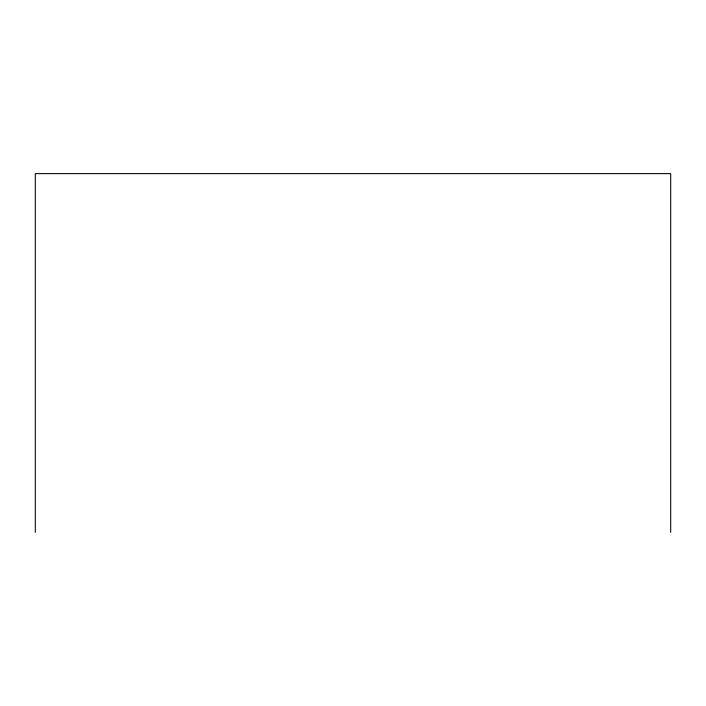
<?xml version="1.0" encoding="UTF-8"?>
<svg xmlns="http://www.w3.org/2000/svg" width="706" height="706" viewBox="0 0 706 706"><rect width="100%" height="100%" fill="white"/><g stroke="black" fill="none" stroke-linecap="round" stroke-linejoin="round"><path stroke-width="1.06" d="M670.7 532.368L670.7 173.632L35.3 173.632L35.3 532.368"/></g></svg>
